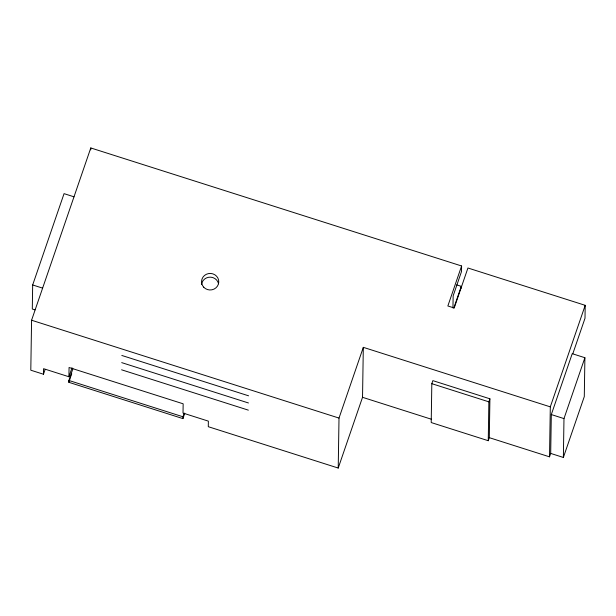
<?xml version="1.0" encoding="UTF-8"?>
<svg xmlns="http://www.w3.org/2000/svg" width="616" height="616" viewBox="0 0 616 616"><rect width="100%" height="100%" fill="white"/><g stroke="black" fill="none" stroke-linecap="round" stroke-linejoin="round"><path stroke-width="0.92" d="M452.952 307.908L453.145 295.88L461.507 271.533L461.6 265.981L90.791 147.948L31.585 320.228L30.8 370.201L43.474 374.235L44.991 369.823M74.012 196.82L64.056 193.647L32.671 284.962L32.294 309.024L35.012 309.887M43.474 374.235L43.567 368.684L68.923 376.753L72.018 367.737M184.761 413.282L182.929 418.618L68.83 382.305L68.861 380.457L72.888 368.73M68.923 376.753L69.061 367.498L183.16 403.811L183.014 413.067L208.37 421.136L208.285 426.695L338.223 468.052L362.531 397.312L363.317 347.339L550.304 406.86L549.518 456.833L489.304 437.668L489.913 398.798L432.871 380.642L431.824 383.683L431.208 422.553L488.257 440.71L489.304 437.668M90.76 149.873L90.791 147.948M182.929 418.618L182.96 416.77L184.199 413.167M338.223 468.052L339.008 418.079L363.317 347.339M461.245 288.188L461.276 286.34L456.695 284.877M488.257 440.71L488.865 401.84L489.913 398.798M550.696 453.422L551.305 414.56L572.226 353.684L584.9 357.719L584.291 396.588L563.37 457.457L550.696 453.422L549.518 456.833M563.37 457.457L563.979 418.595L584.9 357.719M461.6 265.981L447.855 305.975L454.192 307.992L467.937 267.999L585.2 305.32L585 318.28L572.803 353.761M68.83 382.305L70.601 377.154M70.894 376.299L71.756 373.796M453.83 308L461.276 286.34M550.304 406.86L585.2 305.32M551.305 414.56L563.979 418.595M431.824 383.683L488.865 401.84M32.671 284.962L42.635 288.134M362.531 397.312L431.462 419.257M31.585 320.228L339.008 418.079M121.806 355.455L248.579 395.811M121.699 362.624L248.471 402.98M121.583 369.8L248.356 410.148M68.861 380.457L182.96 416.77M201.548 284.484A8.616 8.277 0.9 0 1 218.541 283.737M203.734 287.21A8.616 8.277 0.9 0 0 218.341 284.307A8.616 8.277 0.9 0 0 208.408 273.604A8.616 8.277 0.9 0 0 203.734 287.21"/></g></svg>
